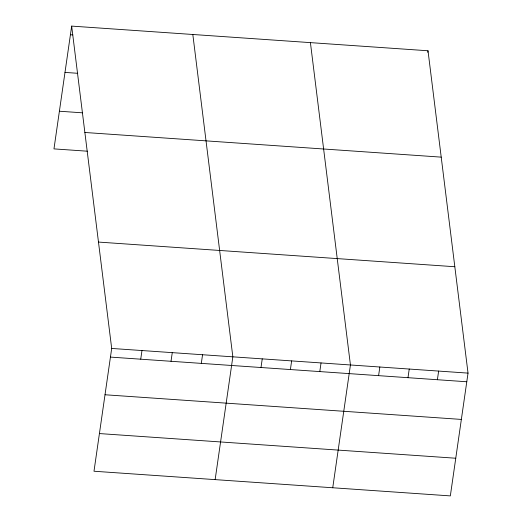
<?xml version="1.0" encoding="UTF-8"?>
<svg xmlns="http://www.w3.org/2000/svg" width="522" height="522" viewBox="0 0 522 522"><rect width="100%" height="100%" fill="white"/><g stroke="black" fill="none" stroke-linecap="round" stroke-linejoin="round"><path stroke-width="0.78" d="M71.664 26.1L111.688 348.448L93.993 471.236L450.336 495.9L468.032 373.113L428.007 50.764L71.664 26.1L53.968 148.887L87.448 151.21M140.731 359.188L141.977 350.543M171.02 361.283L172.267 352.637M201.309 363.384L202.556 354.738M215.149 479.62L232.845 356.833L192.82 34.485M261 367.514L262.246 358.868M290.395 369.55L291.641 360.904M319.797 371.579L321.043 362.934M332.742 487.763L350.438 364.969L310.414 42.621M378.594 375.651L379.84 367.005M427.779 52.337L428.007 50.764M407.989 377.687L409.235 369.041M437.39 379.722L438.637 371.077M70.418 34.746L72.806 34.909M64.989 72.414L77.739 73.295M59.397 111.225L82.509 112.824M84.871 132.477L441.214 157.135M98.482 242.071L454.825 266.735M111.688 348.448L468.032 373.113M110.442 357.094L466.785 381.758M105.013 394.762L461.357 419.42M99.421 433.567L455.765 458.231"/></g></svg>
